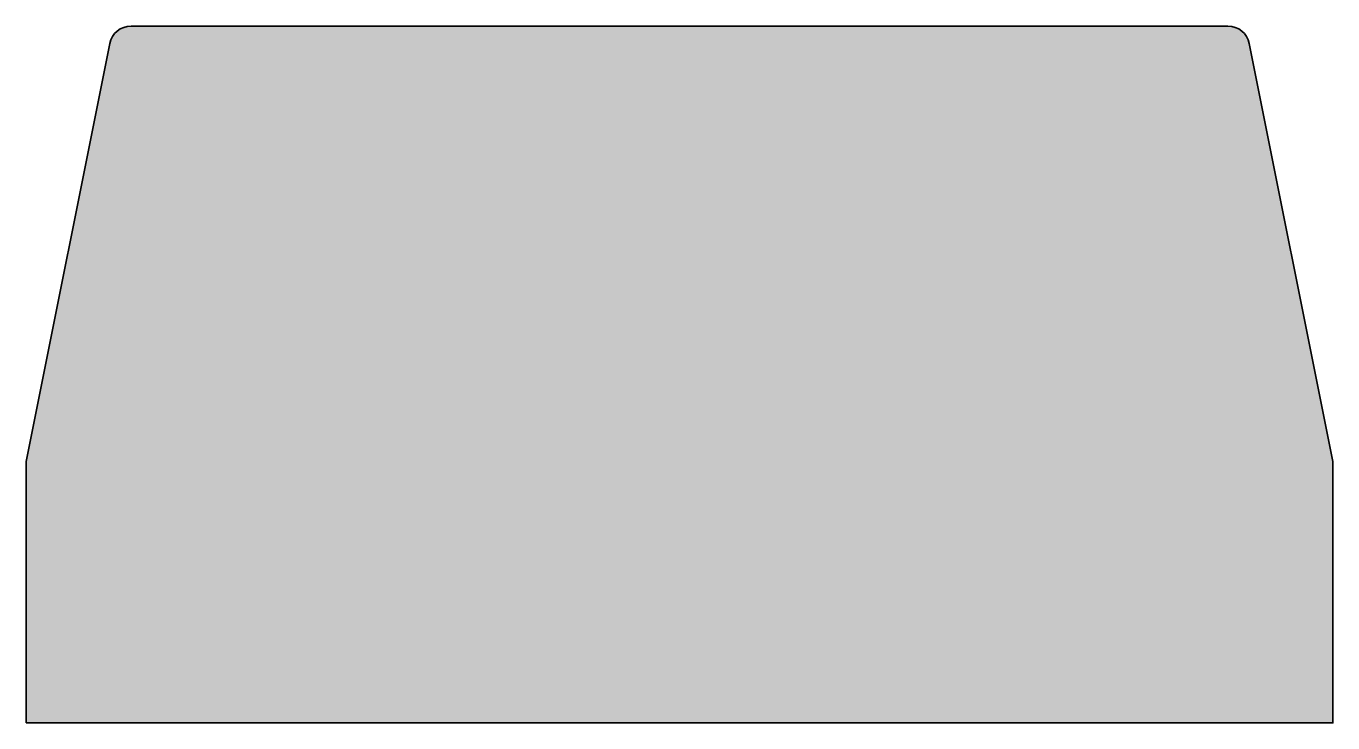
# Model space of a CAD drawing. Header units: metres. Extents: x 0 to 0.3, y 0 to 0.16.
import ezdxf

# ---------------------------------------------------------------- set-up
doc = ezdxf.new("R2010")
doc.units = ezdxf.units.M

msp = doc.modelspace()

# ---------------------------------------------------------------- hatches: boundary and pattern name
h = msp.add_hatch(color=254)
h.dxf.hatch_style = 1
edge = h.paths.add_edge_path()
edge.add_line((0, 0), (0, 0.06000000000000227))
edge.add_line((0, 0.06000000000000227), (0.01919611613513439, 0.1559805806756884))
edge.add_arc((0.02409901951362406, 0.1549999999999536), 0.005000000000042998, 90.00000000012108, 168.6900675255651, ccw=False)
edge.add_line((0.02409901951361348, 0.1599999999999966), (0.2759009804864263, 0.1599999999999966))
edge.add_arc((0.2759009804864394, 0.155000000000017), 0.004999999999979549, 11.309932473838899, 90.0000000001495, ccw=False)
edge.add_line((0.280803883864877, 0.1559805806756884), (0.3000000000000114, 0.06000000000000227))
edge.add_line((0.3000000000000114, 0.06000000000000227), (0.3000000000000114, 0))
edge.add_line((0.3000000000000114, 0), (0, 0))

# ---------------------------------------------------------------- linework, layer by layer
at = {"lineweight": 35}
msp.add_lwpolyline([(0, 0), (0, 0.06000000000000227), (0.01919611613513439, 0.1559805806756884, -0.3575107650250436), (0.02409901951361348, 0.1599999999999966), (0.2759009804864263, 0.1599999999999966, -0.3575107650293078), (0.280803883864877, 0.1559805806756884), (0.3000000000000114, 0.06000000000000227), (0.3000000000000114, 0)], format="xyb", close=True, dxfattribs=at)

doc.saveas('drawing.dxf')
